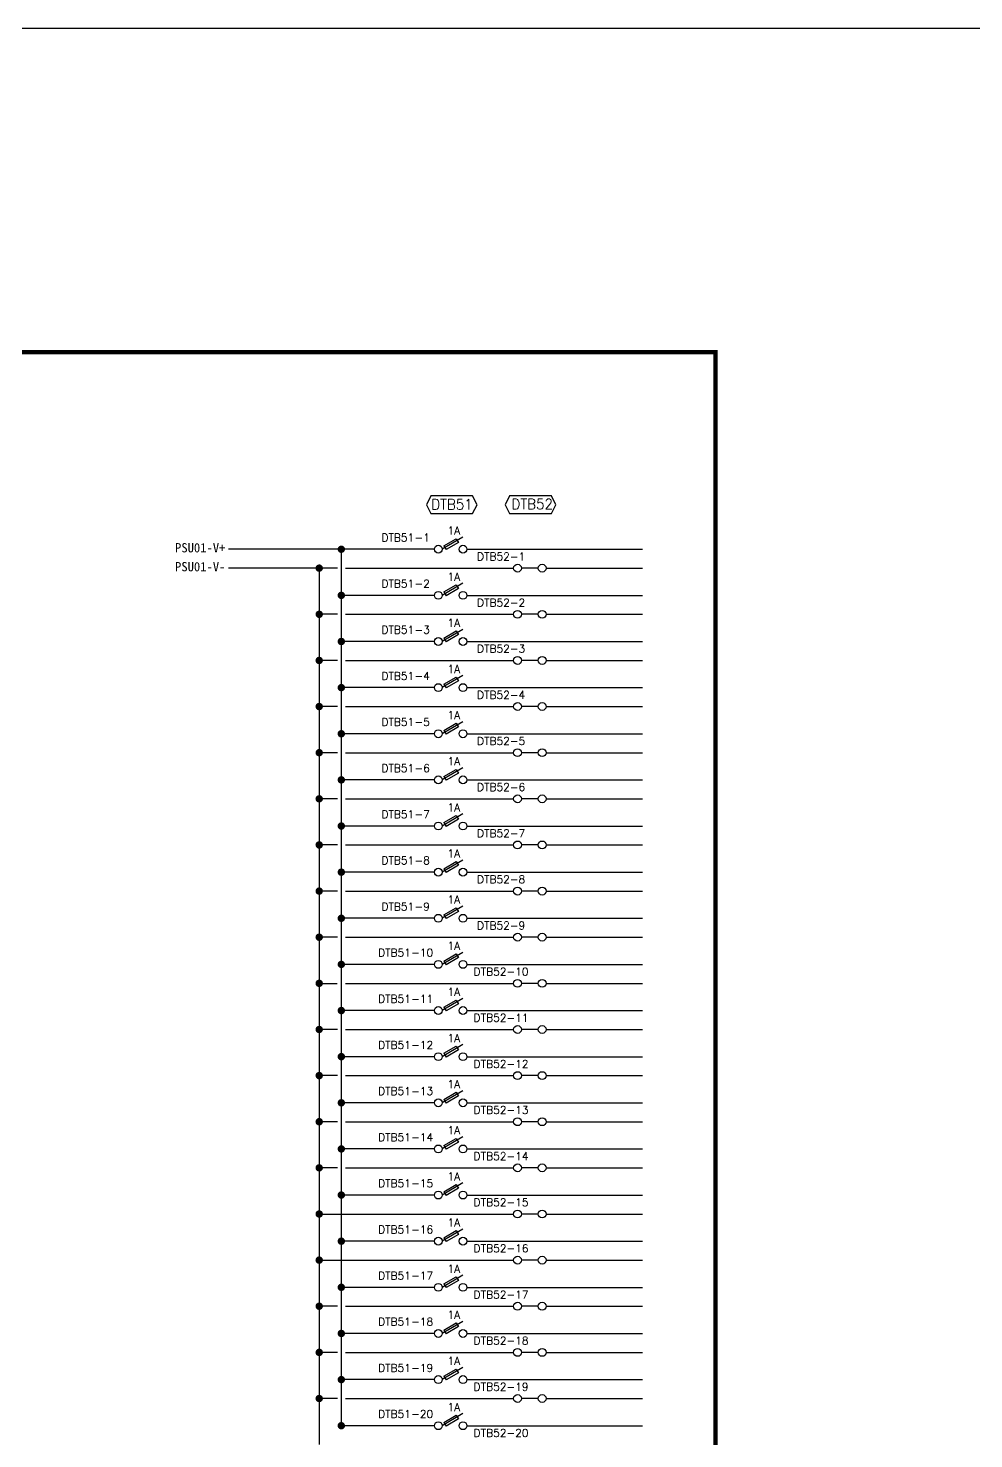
# Model space of a CAD drawing. Extents: x 79822 to 122366, y -56021 to -28815.
# Drawn here: x 113363 to 115545, y -40661 to -37406 of the extents above; entities that cross this region are included whole.
import ezdxf
from ezdxf.enums import TextEntityAlignment as Align
from ezdxf.lldxf.tags import DXFTag

# ---------------------------------------------------------------- set-up
doc = ezdxf.new("R2010")
doc.units = 0
doc.header["$LTSCALE"] = 100
doc.header["$MEASUREMENT"] = 0
for name, color, linetype in [('t', 1, 'Continuous'), ('TEXT', 7, 'Continuous'), ('WIRING', 3, 'Continuous'), ('标准图框及表格', 7, 'Continuous')]:
    doc.layers.add(name, color=color, linetype=linetype)
doc.styles.add('HZ', font='arial.ttf', dxfattribs={"width": 0.7})
doc.styles.add('HZTXT1', font='', dxfattribs={"width": 0.8})
doc.styles.add('ROMANS', font='romans', dxfattribs={"width": 0.8, "height": 2})
doc.styles.add('SIMPLEX', font='simplex')
doc.styles.get("Standard").update_dxf_attribs({"font": ''})
doc.styles.get('HZTXT1').set_extended_font_data('SimSun')
doc.styles.get('Standard').set_extended_font_data('SimSun')
tags = doc.linetypes.add('CENTER', pattern=[2, 1.25, -0.25, 0.25, -0.25]).pattern_tags.tags
tags[10:11] = [DXFTag(74, 4), DXFTag(75, 0), DXFTag(340, '0'), DXFTag(46, 1.0), DXFTag(50, 0.0), DXFTag(44, 0.0), DXFTag(45, 0.0)]
tags[8:9] = [DXFTag(74, 4), DXFTag(75, 0), DXFTag(340, '0'), DXFTag(46, 1.0), DXFTag(50, 0.0), DXFTag(44, 0.0), DXFTag(45, 0.0)]
tags[6:7] = [DXFTag(74, 4), DXFTag(75, 0), DXFTag(340, '0'), DXFTag(46, 1.0), DXFTag(50, 0.0), DXFTag(44, 0.0), DXFTag(45, 0.0)]
tags[4:5] = [DXFTag(74, 4), DXFTag(75, 0), DXFTag(340, '0'), DXFTag(46, 1.0), DXFTag(50, 0.0), DXFTag(44, 0.0), DXFTag(45, 0.0)]
tags = doc.linetypes.add('HIDDEN', pattern=[0.375, 0.25, -0.125]).pattern_tags.tags
tags[6:7] = [DXFTag(74, 4), DXFTag(75, 0), DXFTag(340, '0'), DXFTag(46, 1.0), DXFTag(50, 0.0), DXFTag(44, 0.0), DXFTag(45, 0.0)]
tags[4:5] = [DXFTag(74, 4), DXFTag(75, 0), DXFTag(340, '0'), DXFTag(46, 1.0), DXFTag(50, 0.0), DXFTag(44, 0.0), DXFTag(45, 0.0)]

# ---------------------------------------------------------------- blocks, each defined once
blk = doc.blocks.new('图框')
at = {"layer": '标准图框及表格'}
h = blk.add_hatch(dxfattribs=at)
h.set_pattern_fill('ANSI31', color=5, scale=8.329864, style=0)
edge = h.paths.add_edge_path()
edge.add_arc((2399.3, -2998.2), 55.2, 238.1092, 291.6532)
edge.add_line((2419.6, -3049.4), (2388.5, -3070.2))
edge.add_arc((2238.9, -3078.3), 135.4, 346.3915, 374.25)
edge.add_line((2370.5, -3110.2), (2397.5, -3087.9))
edge.add_line((2391.3, -3080.3), (2396.1, -3080.9))
edge.add_spline(control_points=[(2397.5, -3087.9), (2398.4, -3087), (2400, -3085.5), (2399.9, -3081.3), (2397.4, -3081), (2396.1, -3080.9)], knot_values=[0, 0, 0, 0, 6.844331, 12.400427, 18.769243, 18.769243, 18.769243, 18.769243], weights=[1, 1, 1, 1, 1, 1], degree=3, periodic=0)
edge.add_spline(control_points=[(2388.5, -3070.3), (2387.8, -3070.9), (2386.5, -3072), (2385.5, -3073.4), (2385.1, -3074)], knot_values=[0, 0, 0, 0, 5.253674, 9.488439, 9.488439, 9.488439, 9.488439], weights=[1, 1, 1, 1, 1], degree=3, periodic=0)
edge.add_spline(control_points=[(2386.3, -3072.3), (2385.7, -3072.9), (2384.6, -3074.4), (2384.9, -3077.7), (2387.9, -3079.9), (2390.2, -3080.1), (2391.3, -3080.3)], knot_values=[10.665975, 10.665975, 10.665975, 10.665975, 18.977704, 28.894558, 41.119554, 52.646925, 52.646925, 52.646925, 52.646925], weights=[1, 1, 1, 1, 1, 1, 1], degree=3, periodic=0)
h = blk.add_hatch(dxfattribs=at)
h.set_pattern_fill('ANSI31', color=3, scale=8.329864, style=0)
edge = h.paths.add_edge_path()
edge.add_line((2402.5, -3075.8), (2407.7, -3076.4))
edge.add_spline(control_points=[(2401, -3068.8), (2400.2, -3069.6), (2398.5, -3071.2), (2398.6, -3075.4), (2401.1, -3075.6), (2402.4, -3075.8)], knot_values=[0, 0, 0, 0, 6.844331, 12.400427, 18.769243, 18.769243, 18.769243, 18.769243], weights=[1, 1, 1, 1, 1, 1], degree=3, periodic=0)
edge.add_line((2428, -3046.5), (2401, -3068.8))
edge.add_spline(control_points=[(2412.6, -3083.9), (2413, -3083.4), (2413.9, -3082.1), (2413.6, -3078.9), (2410.7, -3076.8), (2408.3, -3076.5), (2407.2, -3076.4)], knot_values=[12.654089, 12.654089, 12.654089, 12.654089, 18.977704, 28.894558, 41.119554, 52.646925, 52.646925, 52.646925, 52.646925], weights=[1, 1, 1, 1, 1, 1, 1], degree=3, periodic=0)
edge.add_line((2411.6, -3085), (2412.8, -3083.7))
edge.add_line((2410, -3086.4), (2411.6, -3085))
edge.add_line((2378.9, -3107.2), (2410, -3086.4))
edge.add_arc((2399.3, -3158.5), 55.2, 58.1092, 111.6532)
edge.add_arc((2559.6, -3078.3), 135.4, 166.3915, 194.25)
at = {"color": 7}
for p, q in [((2215.6, -2851.6), (2215.6, -3151.6)), ((3115.6, -2851.6), (3115.6, -3151.6)), ((0, -2911.6), (1340.2, -2911.6)), ((2215.6, -3001.6), (3115.6, -3001.6)), ((3115.6, -3001.6), (4115.6, -3001.6)), ((3791.8, -3001.6), (3791.8, -3151.6)), ((0, -3031.6), (1340.2, -3031.6)), ((4115.6, -3076.6), (3115.6, -3076.6))]:
    blk.add_line(p, q, dxfattribs=at)
at = {"color": 7, "const_width": 3}
blk.add_lwpolyline([(4115.6, -2851.6), (0, -2851.6)], dxfattribs=at)
at = {"layer": 't', "color": 7}
for p, q in [((31.9, -2905), (59.9, -2859.1)), ((87.8, -2905), (59.9, -2859.1)), ((31.9, -2905), (87.8, -2905)), ((31.9, -2993), (59.9, -2947.1)), ((87.8, -2993), (59.9, -2947.1)), ((31.9, -2993), (87.8, -2993))]:
    blk.add_line(p, q, dxfattribs=at)
at = {"layer": 't', "color": 7, "const_width": 9.62}
blk.add_lwpolyline([(4115.6, -3151.6), (4115.6, 0), (0, 0), (0, -3151.6)], close=True, dxfattribs=at)
at = {"layer": 't', "color": 7, "const_width": 2.4}
for points in [[(118.8, -2852.8), (118.8, -3151.6)], [(299.1, -2852.8), (299.1, -3151.6)], [(604.4, -2852.8), (604.4, -3156.4)], [(792, -2852.8), (792, -3156.4)], [(979.6, -2852.8), (979.6, -3156.4)], [(1159.9, -2852.8), (1159.9, -3156.4)], [(1340.2, -2852.8), (1340.2, -3156.4)]]:
    blk.add_lwpolyline(points, dxfattribs=at)
at = {"color": 7, "linetype": 'CENTER'}
for s, height, p in [('图纸编号：', 24, (3125.2, -3066.7)), ('杭州和利时自动化有限公司', 27, (2542.5, -3121.1)), ('文档号：', 24, (3124, -3138.7))]:
    blk.add_text(s, height=height, dxfattribs=at).set_placement(p)
at = {"color": 7, "flags": 8}
for tag, p, height in [('DWG.NAME:', (1381.6, -2910.4), 25), ('PROJECTNAME:', (3125.5, -2912.8), 24), ('PROJECTNAME：', (3339.1, -2913.1), 25), ('DWG.NO.:', (3128.2, -3030.4), 24), ('图纸编号', (3315.4, -3052.4), 24), ('FILENO.:', (3128.7, -3106.1), 24), ('文档号', (3317.7, -3124.1), 24)]:
    blk.add_attdef(tag, p, '', height=height, dxfattribs=at)
for tag, height, p in [('设计时间', 23, (213.9, -2974.9)), ('RENLIU', 24, (698.2, -2950.4)), ('SHUFENWANG', 24, (885.8, -2950.4)), ('FANGHOU', 24, (1069.7, -2950.4)), ('DANDANLI', 24, (1250, -2950.4)), ('A', 23, (59.9, -2974.9)), ('刘仁', 23, (698.2, -3002.2)), ('王姝芬', 23, (885.8, -3002.2)), ('侯方', 23, (1069.7, -3002.2)), ('李丹丹', 23, (1250, -3002.2)), ('#10STATIONONTROLCABINETCOVER', 30, (1777.9, -3017.2)), ('PAGEXOFX', 24, (3953.7, -3039.1)), ('REV.', 24, (59.4, -3063)), ('DATE', 24, (208.9, -3063)), ('DESCRIPTION', 24, (451.7, -3063)), ('PREPARED', 24, (698.2, -3063)), ('CHECKED', 24, (885.8, -3063)), ('SIGNED', 24, (1069.7, -3063)), ('APPROVED', 24, (1250, -3063)), ('图纸名称', 30, (1777.9, -3094.7)), ('第几页共几页', 24, (3953.7, -3114.1))]:
    blk.add_attdef(tag, text='', height=height, dxfattribs=at).set_placement(p, align=Align.MIDDLE)
for tag, p in [('图纸名称:', (1377.8, -2965.9)), ('项目名称：', (3121.6, -2984.3)), ('项目名称：', (3325, -2984.3))]:
    blk.add_attdef(tag, text='', height=25, dxfattribs=at).set_placement(p, align=Align.BOTTOM_LEFT)
at = {"color": 7, "width": 0.8, "flags": 8}
blk.add_attdef('HANGZHOUHOLLYSYSAUTOMATIONCO.,LTD.', text='', height=24, dxfattribs=at).set_placement((2770.1, -3045.7), align=Align.MIDDLE)
at = {"layer": 't', "color": 7}
for s, p in [('版次', (59.9, -3117.6)), ('日  期', (204.2, -3117.6)), ('描  述', (444.5, -3117.6)), ('设  计', (701.5, -3117.6)), ('审  核', (885.6, -3117.6)), ('会  签', (1065, -3117.6)), ('审  批', (1245.3, -3117.6))]:
    blk.add_text(s, height=25, dxfattribs=at).set_placement(p, align=Align.MIDDLE_CENTER)
at = {"layer": '标准图框及表格', "color": 5, "style": 'HZ'}
for s, p in [('pgqh', (2373.9, -3059.7)), ('hollilas', (2374.1, -3086))]:
    blk.add_text(s, height=5.21, dxfattribs=at).set_placement(p)
at = {"layer": '标准图框及表格', "color": 3, "style": 'HZ'}
for s, height, p in [('auto', 8.68, (2400.9, -3074.2)), ('hollysys', 4.34, (2402.5, -3099.7))]:
    blk.add_text(s, height=height, dxfattribs=at).set_placement(p)

msp = doc.modelspace()

# ---------------------------------------------------------------- linework, layer by layer
at = {"color": 1}
for p, q in [((114300.4, -38608.3), (113825.4, -38608.3)), ((114085.6, -38608.3), (114085.6, -40630.6)), ((114375.3, -38608.3), (114780.7, -38608.3)), ((114300.4, -38714.8), (114085.6, -38714.8)), ((114375.3, -38714.8), (114780.7, -38714.8)), ((114300.4, -38821.2), (114085.6, -38821.2)), ((114375.3, -38821.2), (114780.7, -38821.2)), ((114300.4, -38927.6), (114085.6, -38927.6)), ((114375.3, -38927.6), (114780.7, -38927.6)), ((114300.4, -39034.1), (114085.6, -39034.1)), ((114375.3, -39034.1), (114780.7, -39034.1)), ((114300.4, -39140.5), (114085.6, -39140.5)), ((114375.3, -39140.5), (114780.7, -39140.5)), ((114300.4, -39246.9), (114085.6, -39246.9)), ((114375.3, -39246.9), (114780.7, -39246.9)), ((114300.4, -39353.4), (114085.6, -39353.4)), ((114375.3, -39353.4), (114780.7, -39353.4)), ((114300.4, -39459.8), (114085.6, -39459.8)), ((114375.3, -39459.8), (114780.7, -39459.8)), ((114300.4, -39566.2), (114085.6, -39566.2)), ((114375.3, -39566.2), (114780.7, -39566.2)), ((114300.4, -39672.7), (114085.6, -39672.7)), ((114375.3, -39672.7), (114780.7, -39672.7)), ((114300.4, -39779.1), (114085.6, -39779.1)), ((114375.3, -39779.1), (114780.7, -39779.1)), ((114300.4, -39885.5), (114085.6, -39885.5)), ((114375.3, -39885.5), (114780.7, -39885.5)), ((114300.4, -39992), (114085.6, -39992)), ((114375.3, -39992), (114780.7, -39992)), ((114300.4, -40098.4), (114085.6, -40098.4)), ((114375.3, -40098.4), (114780.7, -40098.4)), ((114300.4, -40204.8), (114085.6, -40204.8)), ((114375.3, -40204.8), (114780.7, -40204.8)), ((114300.4, -40311.3), (114085.6, -40311.3)), ((114375.3, -40311.3), (114780.7, -40311.3)), ((114300.4, -40417.7), (114085.6, -40417.7)), ((114375.3, -40417.7), (114780.7, -40417.7)), ((114300.4, -40524.1), (114085.6, -40524.1)), ((114375.3, -40524.1), (114780.7, -40524.1)), ((114300.4, -40630.6), (114085.6, -40630.6)), ((114300.4, -40630.6), (114085.6, -40630.6)), ((114375.3, -40630.6), (114780.7, -40630.6))]:
    msp.add_line(p, q, dxfattribs=at)
at = {"color": 7, "linetype": 'Continuous'}
for p, q in [((114539.9, -38652), (114501.2, -38652)), ((114539.9, -38758.5), (114501.2, -38758.5)), ((114539.9, -38864.9), (114501.2, -38864.9)), ((114539.9, -38971.3), (114501.2, -38971.3)), ((114539.9, -39077.8), (114501.2, -39077.8)), ((114539.9, -39184.2), (114501.2, -39184.2)), ((114539.9, -39290.6), (114501.2, -39290.6)), ((114539.9, -39397.1), (114501.2, -39397.1)), ((114539.9, -39503.5), (114501.2, -39503.5)), ((114539.9, -39609.9), (114501.2, -39609.9)), ((114539.9, -39716.4), (114501.2, -39716.4)), ((114539.9, -39822.8), (114501.2, -39822.8)), ((114539.9, -39929.2), (114501.2, -39929.2)), ((114539.9, -40035.7), (114501.2, -40035.7)), ((114539.9, -40142.1), (114501.2, -40142.1)), ((114539.9, -40248.5), (114501.2, -40248.5)), ((114539.9, -40354.9), (114501.2, -40354.9)), ((114539.9, -40461.4), (114501.2, -40461.4)), ((114539.9, -40567.8), (114501.2, -40567.8))]:
    msp.add_line(p, q, dxfattribs=at)
at = {"color": 1}
msp.add_lwpolyline([(79822, -37406.2), (122365.9, -37406.2), (122365.9, -41902.7), (79822, -41902.7)], close=True, dxfattribs=at)
at = {"color": 3}
for points in [[(114388.5, -38484.9), (114292.2, -38484.9), (114281.9, -38505.6), (114292.2, -38526.2), (114388.5, -38526.2), (114398.9, -38505.6), (114388.5, -38484.9)], [(114570.2, -38484.9), (114473.9, -38484.9), (114463.6, -38505.6), (114473.9, -38526.2), (114570.2, -38526.2), (114580.5, -38505.6), (114570.2, -38484.9)]]:
    msp.add_lwpolyline(points, dxfattribs=at)
at = {"color": 3, "const_width": 8.55}
for points in [[(114085.6, -38612.6, -1), (114085.6, -38604.1, -1)], [(114085.6, -38719.1, -1), (114085.6, -38710.5, -1)], [(114085.6, -38825.5, -1), (114085.6, -38816.9, -1)], [(114085.6, -38931.9, -1), (114085.6, -38923.4, -1)], [(114085.6, -39038.4, -1), (114085.6, -39029.8, -1)], [(114085.6, -39144.8, -1), (114085.6, -39136.2, -1)], [(114085.6, -39251.2, -1), (114085.6, -39242.7, -1)], [(114085.6, -39357.7, -1), (114085.6, -39349.1, -1)], [(114085.6, -39464.1, -1), (114085.6, -39455.5, -1)], [(114085.6, -39570.5, -1), (114085.6, -39562, -1)], [(114085.6, -39677, -1), (114085.6, -39668.4, -1)], [(114085.6, -39783.4, -1), (114085.6, -39774.8, -1)], [(114085.6, -39889.8, -1), (114085.6, -39881.3, -1)], [(114085.6, -39996.2, -1), (114085.6, -39987.7, -1)], [(114085.6, -40102.7, -1), (114085.6, -40094.1, -1)], [(114085.6, -40209.1, -1), (114085.6, -40200.6, -1)], [(114085.6, -40315.5, -1), (114085.6, -40307, -1)], [(114085.6, -40422, -1), (114085.6, -40413.4, -1)], [(114085.6, -40528.4, -1), (114085.6, -40519.9, -1)], [(114085.6, -40634.8, -1), (114085.6, -40626.3, -1)]]:
    msp.add_lwpolyline(points, format="xyb", close=True, dxfattribs=at)
at = {"layer": 'TEXT', "color": 3}
for p, q in [((114366.3, -38580.5), (114318.5, -38608.3)), ((114322.3, -38600.6), (114350.9, -38584)), ((114355.8, -38592.6), (114327.3, -38609.1)), ((114350.9, -38584), (114355.8, -38592.6)), ((114322.3, -38600.6), (114327.3, -38609.1)), ((114366.3, -38686.9), (114318.5, -38714.8)), ((114322.3, -38707), (114350.9, -38690.5)), ((114350.9, -38690.5), (114355.8, -38699)), ((114322.3, -38707), (114327.3, -38715.5)), ((114355.8, -38699), (114327.3, -38715.5)), ((114366.3, -38793.3), (114318.5, -38821.2)), ((114322.3, -38813.5), (114350.9, -38796.9)), ((114322.3, -38813.5), (114327.3, -38822)), ((114355.8, -38805.4), (114327.3, -38822)), ((114350.9, -38796.9), (114355.8, -38805.4)), ((114366.3, -38899.8), (114318.5, -38927.6)), ((114322.3, -38919.9), (114350.9, -38903.3)), ((114322.3, -38919.9), (114327.3, -38928.4)), ((114355.8, -38911.9), (114327.3, -38928.4)), ((114350.9, -38903.3), (114355.8, -38911.9)), ((114366.3, -39006.2), (114318.5, -39034.1)), ((114322.3, -39026.3), (114350.9, -39009.8)), ((114355.8, -39018.3), (114327.3, -39034.8)), ((114350.9, -39009.8), (114355.8, -39018.3)), ((114322.3, -39026.3), (114327.3, -39034.8)), ((114366.3, -39112.6), (114318.5, -39140.5)), ((114322.3, -39132.8), (114350.9, -39116.2)), ((114350.9, -39116.2), (114355.8, -39124.7)), ((114322.3, -39132.8), (114327.3, -39141.3)), ((114355.8, -39124.7), (114327.3, -39141.3)), ((114366.3, -39219.1), (114318.5, -39246.9)), ((114322.3, -39239.2), (114350.9, -39222.6)), ((114322.3, -39239.2), (114327.3, -39247.7)), ((114355.8, -39231.2), (114327.3, -39247.7)), ((114350.9, -39222.6), (114355.8, -39231.2)), ((114366.3, -39325.5), (114318.5, -39353.4)), ((114322.3, -39345.6), (114350.9, -39329.1)), ((114322.3, -39345.6), (114327.3, -39354.1)), ((114355.8, -39337.6), (114327.3, -39354.1)), ((114350.9, -39329.1), (114355.8, -39337.6)), ((114366.3, -39431.9), (114318.5, -39459.8)), ((114322.3, -39452.1), (114350.9, -39435.5)), ((114355.8, -39444), (114327.3, -39460.6)), ((114350.9, -39435.5), (114355.8, -39444)), ((114322.3, -39452.1), (114327.3, -39460.6)), ((114366.3, -39538.4), (114318.5, -39566.2)), ((114322.3, -39558.5), (114350.9, -39541.9)), ((114350.9, -39541.9), (114355.8, -39550.5)), ((114322.3, -39558.5), (114327.3, -39567)), ((114355.8, -39550.5), (114327.3, -39567)), ((114366.3, -39644.8), (114318.5, -39672.7)), ((114322.3, -39664.9), (114350.9, -39648.4)), ((114322.3, -39664.9), (114327.3, -39673.4)), ((114355.8, -39656.9), (114327.3, -39673.4)), ((114350.9, -39648.4), (114355.8, -39656.9)), ((114366.3, -39751.2), (114318.5, -39779.1)), ((114322.3, -39771.4), (114350.9, -39754.8)), ((114355.8, -39763.3), (114327.3, -39779.9)), ((114350.9, -39754.8), (114355.8, -39763.3)), ((114322.3, -39771.4), (114327.3, -39779.9)), ((114366.3, -39857.7), (114318.5, -39885.5)), ((114322.3, -39877.8), (114350.9, -39861.2)), ((114350.9, -39861.2), (114355.8, -39869.8)), ((114322.3, -39877.8), (114327.3, -39886.3)), ((114355.8, -39869.8), (114327.3, -39886.3)), ((114366.3, -39964.1), (114318.5, -39992)), ((114322.3, -39984.2), (114350.9, -39967.7)), ((114322.3, -39984.2), (114327.3, -39992.7)), ((114355.8, -39976.2), (114327.3, -39992.7)), ((114350.9, -39967.7), (114355.8, -39976.2)), ((114366.3, -40070.5), (114318.5, -40098.4)), ((114322.3, -40090.7), (114350.9, -40074.1)), ((114322.3, -40090.7), (114327.3, -40099.2)), ((114355.8, -40082.6), (114327.3, -40099.2)), ((114350.9, -40074.1), (114355.8, -40082.6)), ((114366.3, -40177), (114318.5, -40204.8)), ((114322.3, -40197.1), (114350.9, -40180.5)), ((114355.8, -40189.1), (114327.3, -40205.6)), ((114350.9, -40180.5), (114355.8, -40189.1)), ((114322.3, -40197.1), (114327.3, -40205.6)), ((114366.3, -40283.4), (114318.5, -40311.3)), ((114322.3, -40303.5), (114350.9, -40287)), ((114350.9, -40287), (114355.8, -40295.5)), ((114322.3, -40303.5), (114327.3, -40312)), ((114355.8, -40295.5), (114327.3, -40312)), ((114366.3, -40389.8), (114318.5, -40417.7)), ((114322.3, -40409.9), (114350.9, -40393.4)), ((114322.3, -40409.9), (114327.3, -40418.5)), ((114355.8, -40401.9), (114327.3, -40418.5)), ((114350.9, -40393.4), (114355.8, -40401.9)), ((114366.3, -40496.3), (114318.5, -40524.1)), ((114322.3, -40516.4), (114350.9, -40499.8)), ((114322.3, -40516.4), (114327.3, -40524.9)), ((114355.8, -40508.4), (114327.3, -40524.9)), ((114350.9, -40499.8), (114355.8, -40508.4)), ((114366.3, -40602.7), (114318.5, -40630.6)), ((114322.3, -40622.8), (114350.9, -40606.3)), ((114355.8, -40614.8), (114327.3, -40631.3)), ((114350.9, -40606.3), (114355.8, -40614.8)), ((114322.3, -40622.8), (114327.3, -40631.3))]:
    msp.add_line(p, q, dxfattribs=at)
at = {"layer": 'WIRING', "color": 7, "linetype": 'Continuous'}
for p, q in [((114076.8, -38652), (113825.4, -38652)), ((114034.6, -38652), (114034.6, -40674.2)), ((114094.9, -38652), (114483.1, -38652)), ((114558, -38652), (114780.7, -38652)), ((114076.8, -38758.5), (114034.6, -38758.5)), ((114094.9, -38758.5), (114483.1, -38758.5)), ((114558, -38758.5), (114780.7, -38758.5)), ((114076.8, -38864.9), (114034.6, -38864.9)), ((114094.9, -38864.9), (114483.1, -38864.9)), ((114558, -38864.9), (114780.7, -38864.9)), ((114076.8, -38971.3), (114034.6, -38971.3)), ((114094.9, -38971.3), (114483.1, -38971.3)), ((114558, -38971.3), (114780.7, -38971.3)), ((114076.8, -39077.8), (114034.6, -39077.8)), ((114094.9, -39077.8), (114483.1, -39077.8)), ((114558, -39077.8), (114780.7, -39077.8)), ((114076.8, -39184.2), (114034.6, -39184.2)), ((114094.9, -39184.2), (114483.1, -39184.2)), ((114558, -39184.2), (114780.7, -39184.2)), ((114076.8, -39290.6), (114034.6, -39290.6)), ((114094.9, -39290.6), (114483.1, -39290.6)), ((114558, -39290.6), (114780.7, -39290.6)), ((114076.8, -39397.1), (114034.6, -39397.1)), ((114094.9, -39397.1), (114483.1, -39397.1)), ((114558, -39397.1), (114780.7, -39397.1)), ((114076.8, -39503.5), (114034.6, -39503.5)), ((114094.9, -39503.5), (114483.1, -39503.5)), ((114558, -39503.5), (114780.7, -39503.5)), ((114034.6, -39609.9), (114075.8, -39609.9)), ((114094.9, -39609.9), (114483.1, -39609.9)), ((114558, -39609.9), (114780.7, -39609.9)), ((114076.8, -39716.4), (114034.6, -39716.4)), ((114094.9, -39716.4), (114483.1, -39716.4)), ((114558, -39716.4), (114780.7, -39716.4)), ((114076.8, -39822.8), (114034.6, -39822.8)), ((114094.9, -39822.8), (114483.1, -39822.8)), ((114558, -39822.8), (114780.7, -39822.8)), ((114076.8, -39929.2), (114034.6, -39929.2)), ((114094.9, -39929.2), (114483.1, -39929.2)), ((114558, -39929.2), (114780.7, -39929.2)), ((114076.8, -40035.7), (114034.6, -40035.7)), ((114094.9, -40035.7), (114483.1, -40035.7)), ((114558, -40035.7), (114780.7, -40035.7)), ((114034.6, -40142.1), (114483.1, -40142.1)), ((114558, -40142.1), (114780.7, -40142.1)), ((114038.9, -40248.5), (114483.1, -40248.5)), ((114558, -40248.5), (114780.7, -40248.5)), ((114076.8, -40354.9), (114034.6, -40354.9)), ((114094.9, -40354.9), (114483.1, -40354.9)), ((114558, -40354.9), (114780.7, -40354.9)), ((114076.8, -40461.4), (114034.6, -40461.4)), ((114094.9, -40461.4), (114483.1, -40461.4)), ((114558, -40461.4), (114780.7, -40461.4)), ((114076.8, -40567.8), (114034.6, -40567.8)), ((114094.9, -40567.8), (114483.1, -40567.8)), ((114558, -40567.8), (114780.7, -40567.8))]:
    msp.add_line(p, q, dxfattribs=at)
at = {"layer": 'WIRING', "color": 3, "const_width": 8.55}
for points in [[(114034.6, -38656.3, -1), (114034.6, -38647.7, -1)], [(114034.6, -38762.7, -1), (114034.6, -38754.2, -1)], [(114034.6, -38869.2, -1), (114034.6, -38860.6, -1)], [(114034.6, -38975.6, -1), (114034.6, -38967, -1)], [(114034.6, -39082, -1), (114034.6, -39073.5, -1)], [(114034.6, -39188.5, -1), (114034.6, -39179.9, -1)], [(114034.6, -39294.9, -1), (114034.6, -39286.3, -1)], [(114034.6, -39401.3, -1), (114034.6, -39392.8, -1)], [(114034.6, -39507.8, -1), (114034.6, -39499.2, -1)], [(114034.6, -39614.2, -1), (114034.6, -39605.6, -1)], [(114034.6, -39720.6, -1), (114034.6, -39712.1, -1)], [(114034.6, -39827.1, -1), (114034.6, -39818.5, -1)], [(114034.6, -39933.5, -1), (114034.6, -39924.9, -1)], [(114034.6, -40039.9, -1), (114034.6, -40031.4, -1)], [(114034.6, -40146.4, -1), (114034.6, -40137.8, -1)], [(114034.6, -40252.8, -1), (114034.6, -40244.2, -1)], [(114034.6, -40359.2, -1), (114034.6, -40350.7, -1)], [(114034.6, -40465.7, -1), (114034.6, -40457.1, -1)], [(114034.6, -40572.1, -1), (114034.6, -40563.5, -1)]]:
    msp.add_lwpolyline(points, format="xyb", close=True, dxfattribs=at)
at = {"layer": 'WIRING', "color": 3}
for centre in [(114309.5, -38608.3), (114366.3, -38608.3), (114492.1, -38652), (114548.9, -38652), (114309.5, -38714.8), (114366.3, -38714.8), (114492.1, -38758.5), (114548.9, -38758.5), (114309.5, -38821.2), (114366.3, -38821.2), (114492.1, -38864.9), (114548.9, -38864.9), (114309.5, -38927.6), (114366.3, -38927.6), (114492.1, -38971.3), (114548.9, -38971.3), (114309.5, -39034.1), (114366.3, -39034.1), (114492.1, -39077.8), (114548.9, -39077.8), (114309.5, -39140.5), (114366.3, -39140.5), (114492.1, -39184.2), (114548.9, -39184.2), (114309.5, -39246.9), (114366.3, -39246.9), (114492.1, -39290.6), (114548.9, -39290.6), (114309.5, -39353.4), (114366.3, -39353.4), (114492.1, -39397.1), (114548.9, -39397.1), (114309.5, -39459.8), (114366.3, -39459.8), (114492.1, -39503.5), (114548.9, -39503.5), (114309.5, -39566.2), (114366.3, -39566.2), (114492.1, -39609.9), (114548.9, -39609.9), (114309.5, -39672.7), (114366.3, -39672.7), (114492.1, -39716.4), (114548.9, -39716.4), (114309.5, -39779.1), (114366.3, -39779.1), (114492.1, -39822.8), (114548.9, -39822.8), (114309.5, -39885.5), (114366.3, -39885.5), (114492.1, -39929.2), (114548.9, -39929.2), (114309.5, -39992), (114366.3, -39992), (114492.1, -40035.7), (114548.9, -40035.7), (114309.5, -40098.4), (114366.3, -40098.4), (114492.1, -40142.1), (114548.9, -40142.1), (114309.5, -40204.8), (114366.3, -40204.8), (114492.1, -40248.5), (114548.9, -40248.5), (114309.5, -40311.3), (114366.3, -40311.3), (114492.1, -40354.9), (114548.9, -40354.9), (114309.5, -40417.7), (114366.3, -40417.7), (114492.1, -40461.4), (114548.9, -40461.4), (114309.5, -40524.1), (114366.3, -40524.1), (114492.1, -40567.8), (114548.9, -40567.8), (114309.5, -40630.6), (114366.3, -40630.6)]:
    msp.add_circle(centre, 9.06, dxfattribs=at)

# ---------------------------------------------------------------- block references
at = {"color": 1}
ref = msp.add_blockref('图框', (110833.2, -38153.8), dxfattribs=at)
ref.add_attrib('第几页共几页', '第5页 共5页', dxfattribs={"color": 7, "height": 24, "flags": 8}).set_placement((114786.9, -41267.9), align=Align.MIDDLE)
ref.add_attrib('图纸编号', 'BHE-17020007/01 -C0-002-04', (114148.5, -41206.2), dxfattribs={"color": 7, "height": 24, "flags": 8})
ref.add_attrib('文档号', 'B17-P11-008837', (114150.9, -41277.9), dxfattribs={"color": 7, "height": 24, "flags": 8})
ref.add_attrib('图纸名称', '1# & 2# 汽机电源柜1接线图', dxfattribs={"color": 7, "height": 30, "flags": 8}).set_placement((112611.1, -41248.5), align=Align.MIDDLE)
ref.add_attrib('刘仁', '史丽红', dxfattribs={"color": 7, "height": 23, "flags": 8}).set_placement((111531.4, -41156), align=Align.MIDDLE)
ref.add_attrib('王姝芬', '潘丽君', dxfattribs={"color": 7, "height": 23, "flags": 8}).set_placement((111719, -41156), align=Align.MIDDLE)
ref.add_attrib('侯方', '张洁', dxfattribs={"color": 7, "height": 23, "flags": 8}).set_placement((111902.9, -41156), align=Align.MIDDLE)
ref.add_attrib('李丹丹', '王晓磊', dxfattribs={"color": 7, "height": 23, "flags": 8}).set_placement((112083.2, -41156), align=Align.MIDDLE)
ref.add_attrib('设计时间', '17.03.13', dxfattribs={"color": 7, "height": 23, "flags": 8}).set_placement((111047, -41128.7), align=Align.MIDDLE)
ref.add_attrib('A', 'B', dxfattribs={"color": 7, "height": 23, "flags": 8}).set_placement((110893.1, -41128.7), align=Align.MIDDLE)
ref.add_attrib('REV.', 'REV.', dxfattribs={"color": 7, "height": 24, "flags": 8}).set_placement((110892.5, -41216.8), align=Align.MIDDLE)
ref.add_attrib('DATE', 'DATE', dxfattribs={"color": 7, "height": 24, "flags": 8}).set_placement((111042.1, -41216.8), align=Align.MIDDLE)
ref.add_attrib('DESCRIBE', 'DESCRIPTION', dxfattribs={"color": 7, "height": 24, "flags": 8}).set_placement((111284.9, -41216.8), align=Align.MIDDLE)
ref.add_attrib('PREPARE', 'PREPARED', dxfattribs={"color": 7, "height": 24, "flags": 8}).set_placement((111531.4, -41216.8), align=Align.MIDDLE)
ref.add_attrib('VERIFY', 'CHECKED', dxfattribs={"color": 7, "height": 24, "flags": 8}).set_placement((111719, -41216.8), align=Align.MIDDLE)
ref.add_attrib('SIGN', 'SIGNED', dxfattribs={"color": 7, "height": 24, "flags": 8}).set_placement((111902.9, -41216.8), align=Align.MIDDLE)
ref.add_attrib('APPROVER', 'APPROVED', dxfattribs={"color": 7, "height": 24, "flags": 8}).set_placement((112083.2, -41216.8), align=Align.MIDDLE)
ref.add_attrib('RENLIU', 'Lihong Shi', dxfattribs={"color": 7, "height": 24, "flags": 8}).set_placement((111531.4, -41104.2), align=Align.MIDDLE)
ref.add_attrib('SHUFENWANG', 'Lijun Pan', dxfattribs={"color": 7, "height": 24, "width": 0.9, "flags": 8}).set_placement((111719, -41104.2), align=Align.MIDDLE)
ref.add_attrib('FANGHOU', 'Jie  Zhang', dxfattribs={"color": 7, "height": 24, "flags": 8}).set_placement((111902.9, -41104.2), align=Align.MIDDLE)
ref.add_attrib('DANDANLI', 'Xiaolei Wang', dxfattribs={"color": 7, "height": 24, "flags": 8}).set_placement((112083.2, -41104.2), align=Align.MIDDLE)
ref.add_attrib('DWG.NAME:', 'DWG.NAME:', (112214.8, -41064.2), dxfattribs={"color": 7, "height": 25, "flags": 8})
ref.add_attrib('#10STATIONONTROLCABINETCOVER', '1# & 2#  TURBINE POWER DISTRIBUTION CABINET WIRING DIAGRAM', dxfattribs={"color": 7, "height": 24, "width": 0.8, "flags": 8}).set_placement((112611.1, -41171), align=Align.MIDDLE)
ref.add_attrib('图纸名称:', '图纸名称:', dxfattribs={"color": 7, "height": 25, "flags": 8}).set_placement((112211, -41119.7), align=Align.BOTTOM_LEFT)
ref.add_attrib('HANGZHOUHOLLYSYSAUTOMATIONCO.,LTD', 'HANGZHOU HOLLYSYS AUTOMATION CO.,LTD.', dxfattribs={"color": 7, "height": 30, "width": 0.8, "flags": 8}).set_placement((113603.2, -41199.5), align=Align.MIDDLE)
ref.add_attrib('PROJECTNAME：', 'PROJECT NAME：', (113958.6, -41066.9), dxfattribs={"color": 7, "height": 25, "width": 0.8, "flags": 8})
ref.add_attrib('项目名称：', '项目名称：', dxfattribs={"color": 7, "height": 25, "flags": 8}).set_placement((113954.7, -41138.1), align=Align.BOTTOM_LEFT)
ref.add_attrib('PROJECTNAME：', 'Ethiopia Welkait Sugar Cane Factory Project', (114172.3, -41066.9), dxfattribs={"color": 7, "height": 25, "width": 0.7, "flags": 8})
ref.add_attrib('项目名称：', '埃塞俄比亚瓦尔凯特糖厂4×30MW机组电站DCS', dxfattribs={"color": 7, "height": 25, "flags": 8}).set_placement((114158.2, -41138.1), align=Align.BOTTOM_LEFT)
ref.add_attrib('PAGEXOFX', 'PAGE 5 OF 5', dxfattribs={"color": 7, "height": 24, "flags": 8}).set_placement((114786.9, -41192.9), align=Align.MIDDLE)
ref.add_attrib('DWG.NO.：', 'DWG.NO.：', (113962.5, -41188.4), dxfattribs={"color": 7, "height": 24, "flags": 8})
ref.add_attrib('FILENO.：', 'FILE No.：', (113962.5, -41263.4), dxfattribs={"color": 7, "height": 24, "flags": 8})

# ---------------------------------------------------------------- texts
at = {"lineweight": -3, "style": 'HZTXT1'}
for s, p in [('PSU01-V+', (113818.3, -38615.6)), ('PSU01-V-', (113818.3, -38659.3))]:
    msp.add_text(s, height=21.38, dxfattribs=at).set_placement(p, align=Align.RIGHT)
at = {"linetype": 'HIDDEN', "style": 'ROMANS'}
for s, p in [('DTB51-1', (114234, -38581.4)), ('DTB51-2', (114234, -38687.8)), ('DTB51-3', (114234, -38794.2)), ('DTB51-4', (114234, -38900.7)), ('DTB51-5', (114234, -39007.1)), ('DTB51-6', (114234, -39113.5)), ('DTB51-7', (114234, -39220)), ('DTB51-8', (114234, -39326.4)), ('DTB51-9', (114234, -39432.8)), ('DTB51-10', (114234, -39539.3)), ('DTB51-11', (114234, -39645.7)), ('DTB51-12', (114234, -39752.1)), ('DTB51-13', (114234, -39858.6)), ('DTB51-14', (114234, -39965)), ('DTB51-15', (114234, -40071.4)), ('DTB51-16', (114234, -40177.9)), ('DTB51-17', (114234, -40284.3)), ('DTB51-18', (114234, -40390.7)), ('DTB51-19', (114234, -40497.2)), ('DTB51-20', (114234, -40603.6))]:
    msp.add_text(s, height=18, dxfattribs=at).set_placement(p, align=Align.MIDDLE)
at = {"color": 7, "linetype": 'HIDDEN', "style": 'ROMANS'}
for s, p in [('DTB52-1', (114454.1, -38625.1)), ('DTB52-2', (114454.1, -38731.5)), ('DTB52-3', (114454.1, -38837.9)), ('DTB52-4', (114454.1, -38944.4)), ('DTB52-5', (114454.1, -39050.8)), ('DTB52-6', (114454.1, -39157.2)), ('DTB52-7', (114454.1, -39263.6)), ('DTB52-8', (114454.1, -39370.1)), ('DTB52-9', (114454.1, -39476.5)), ('DTB52-10', (114454.1, -39582.9)), ('DTB52-11', (114454.1, -39689.4)), ('DTB52-12', (114454.1, -39795.8)), ('DTB52-13', (114454.1, -39902.2)), ('DTB52-14', (114454.1, -40008.7)), ('DTB52-15', (114454.1, -40115.1)), ('DTB52-16', (114454.1, -40221.5)), ('DTB52-17', (114454.1, -40328)), ('DTB52-18', (114454.1, -40434.4)), ('DTB52-19', (114454.1, -40540.8)), ('DTB52-20', (114454.1, -40647.3))]:
    msp.add_text(s, height=18, dxfattribs=at).set_placement(p, align=Align.MIDDLE)
at = {"layer": 'TEXT', "lineweight": -3, "style": 'ROMANS', "width": 0.95}
for s, p in [('DTB51', (114340.9, -38504.7)), ('DTB52', (114525.9, -38504.1))]:
    msp.add_text(s, height=24, dxfattribs=at).set_placement(p, align=Align.MIDDLE)
at = {"layer": 'TEXT', "color": 3, "style": 'SIMPLEX'}
for p in [(114345.1, -38574.6), (114345.1, -38681), (114345.1, -38787.4), (114345.1, -38893.9), (114345.1, -39000.3), (114345.1, -39106.7), (114345.1, -39213.2), (114345.1, -39319.6), (114345.1, -39426), (114345.1, -39532.5), (114345.1, -39638.9), (114345.1, -39745.3), (114345.1, -39851.8), (114345.1, -39958.2), (114345.1, -40064.6), (114345.1, -40171.1), (114345.1, -40277.5), (114345.1, -40383.9), (114345.1, -40490.4), (114345.1, -40596.8)]:
    msp.add_text('1A', height=18.47, dxfattribs=at).set_placement(p, align=Align.CENTER)

doc.saveas('drawing.dxf')
